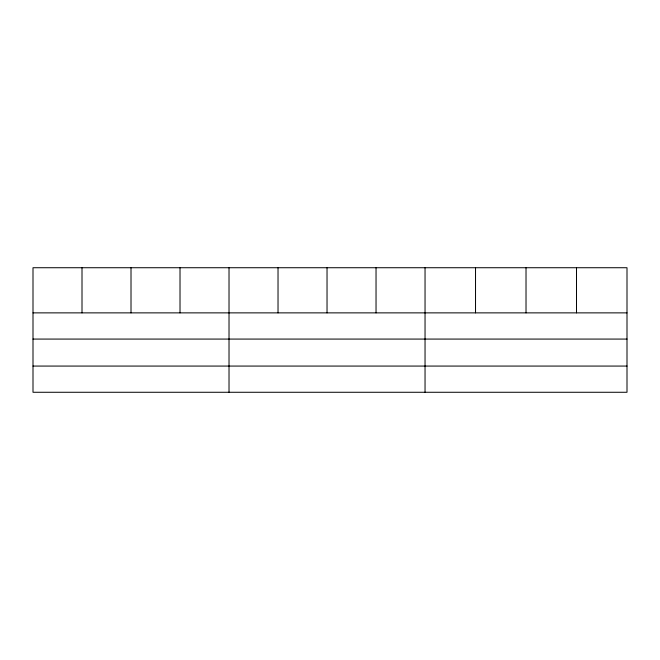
<?xml version="1.0" encoding="UTF-8"?>
<svg xmlns="http://www.w3.org/2000/svg" width="660" height="660" viewBox="0 0 660 660"><rect width="100%" height="100%" fill="white"/><g stroke="black" fill="none" stroke-linecap="round" stroke-linejoin="round"><path stroke-width="0.99" d="M627 339.075L627 267.729L33 267.729L33 392.271L627 392.271L627 339.075L33 339.075M33 312.873L627 312.873M33 366.069L627 366.069M576.51 267.729L576.51 312.873M526.02 267.729L526.02 312.873M475.53 267.729L475.53 312.873M425.04 267.729L425.04 392.271M376.035 267.729L376.035 312.873M327.03 267.729L327.03 312.873M278.025 267.729L278.025 312.873M229.02 267.729L229.02 392.271M180.015 267.729L180.015 312.873M131.01 267.729L131.01 312.873M82.005 267.729L82.005 312.873"/></g></svg>
